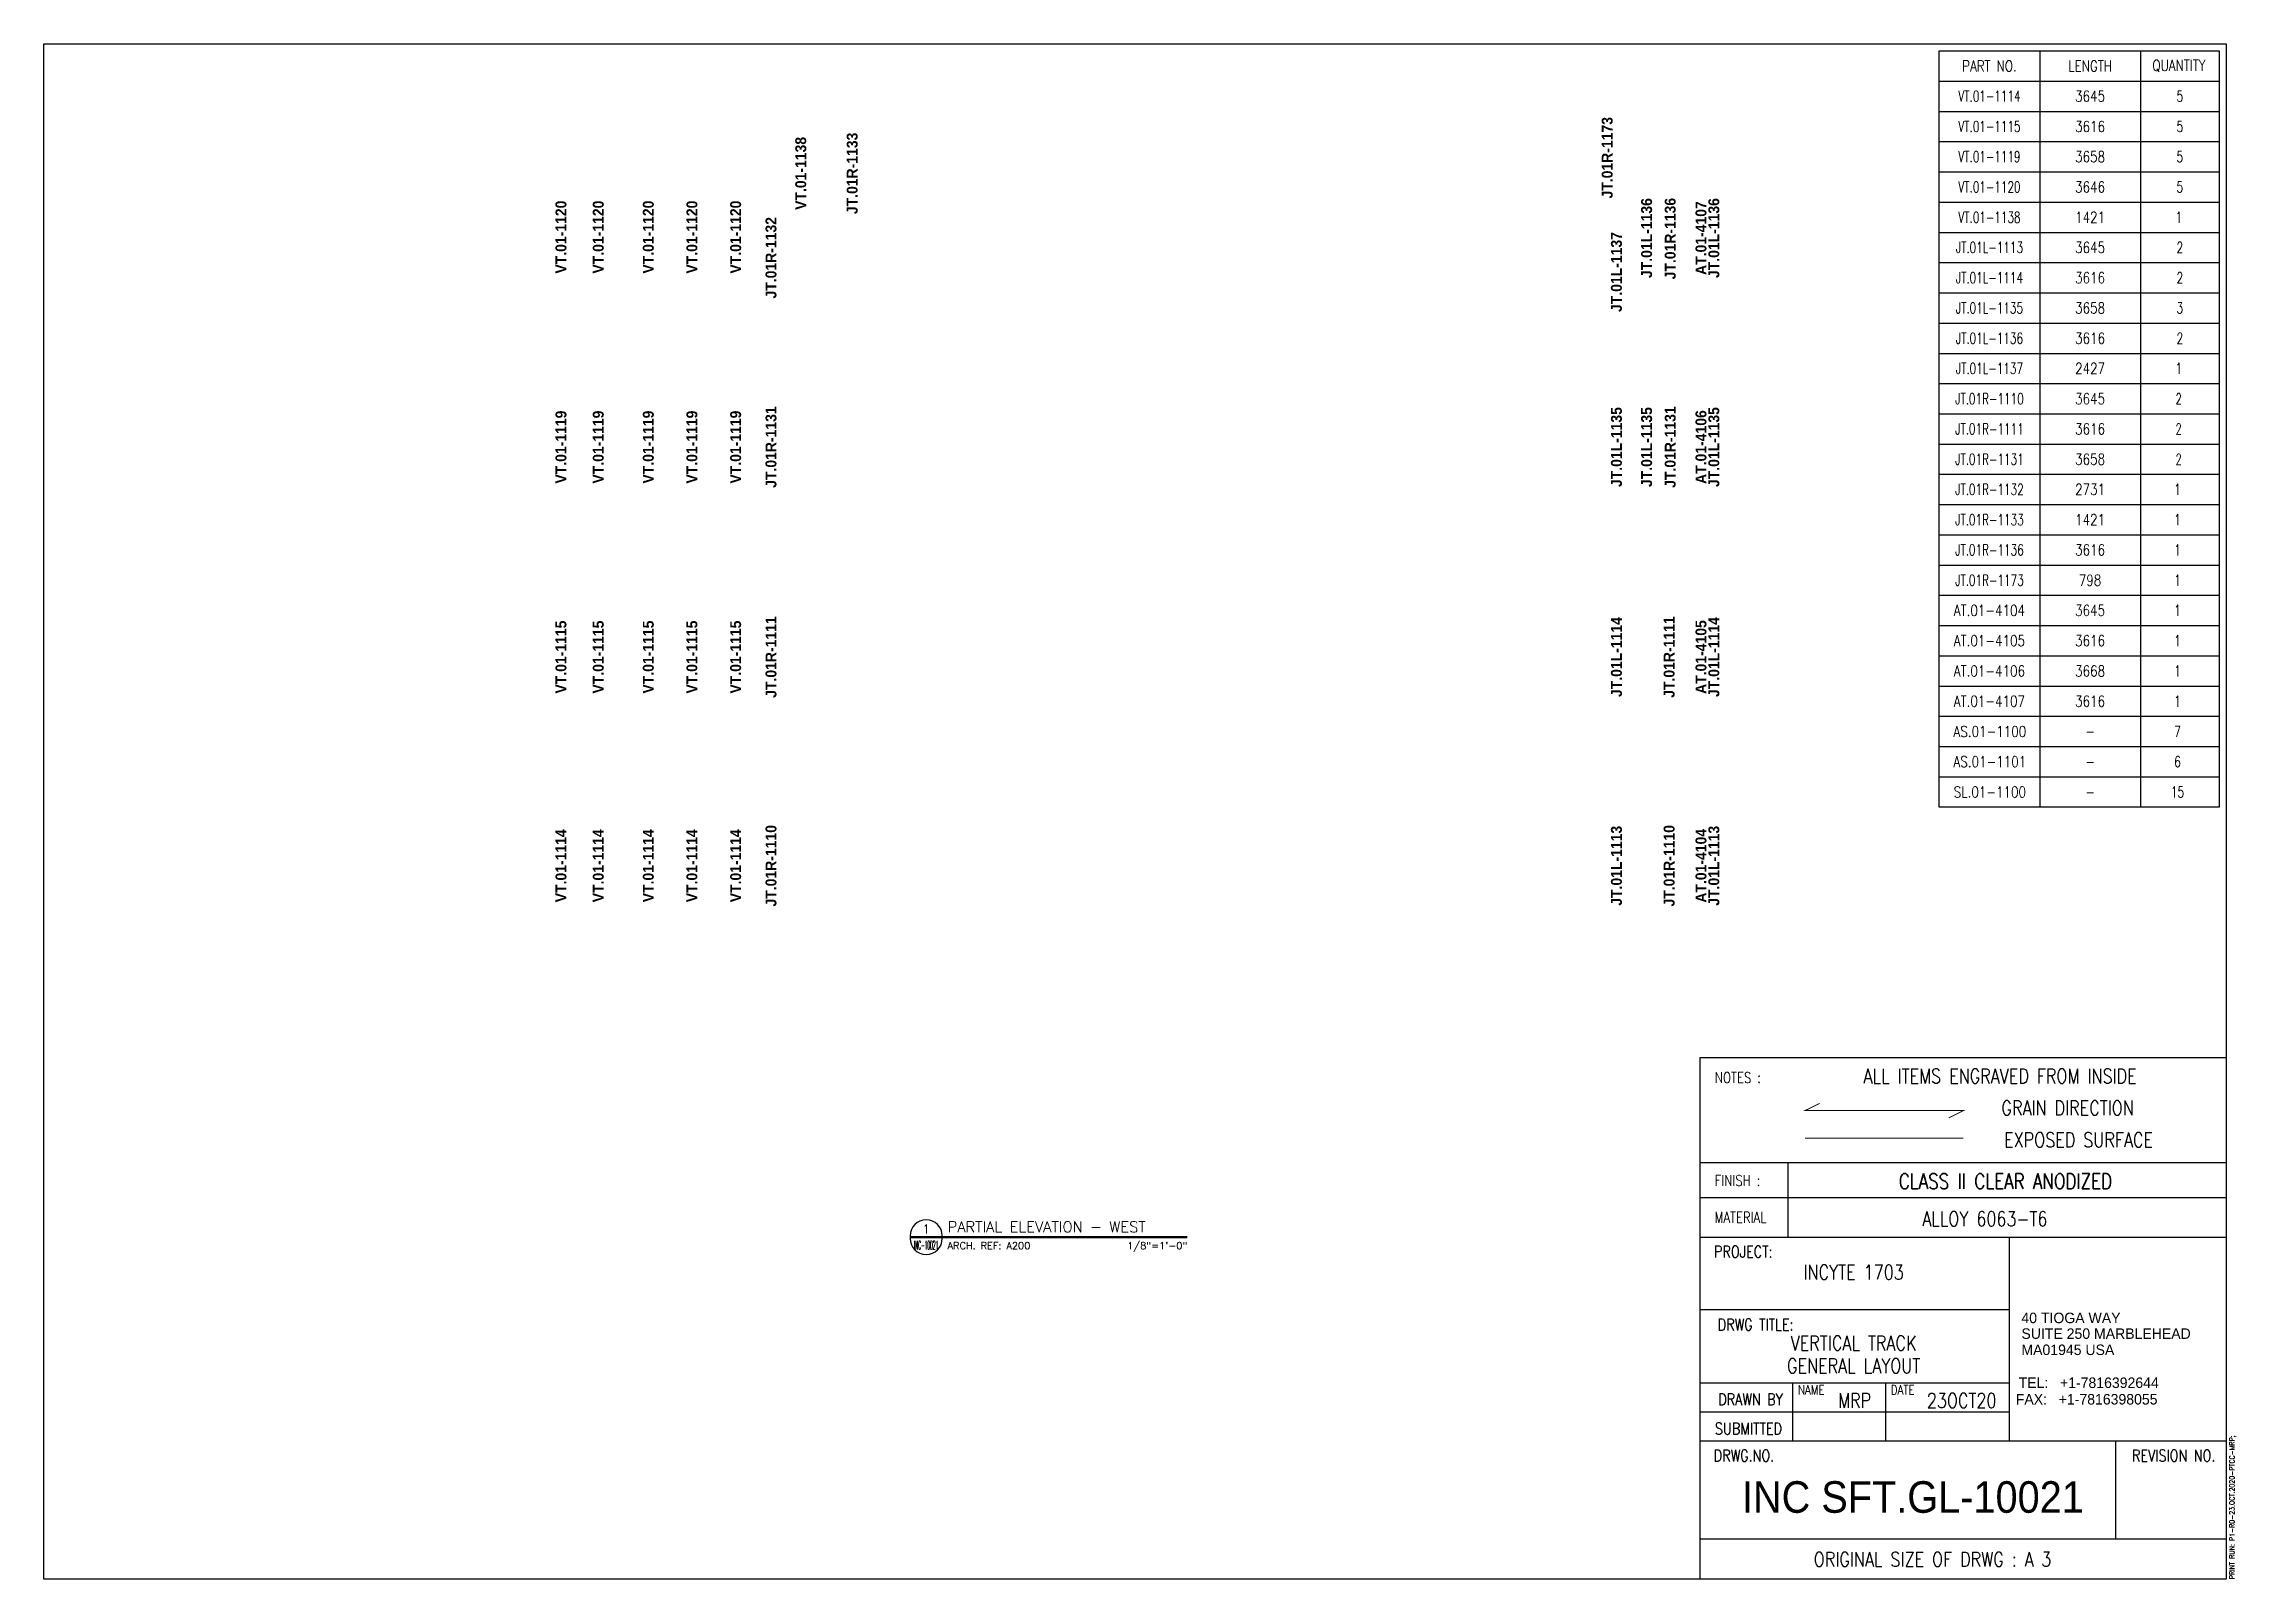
# Paper-space layout 'INC SFT.GL-10021' of a CAD drawing. Header units: inches. Extents: x 0.7 to 16.4, y -0.1 to 10.9.
import ezdxf
from ezdxf.enums import TextEntityAlignment as Align

# ---------------------------------------------------------------- set-up
doc = ezdxf.new("R2010")
doc.units = ezdxf.units.IN
doc.header["$MEASUREMENT"] = 0
doc.linetypes.add('PHANTOM2', pattern=[1.25, 0.625, -0.125, 0.125, -0.125, 0.125, -0.125])
doc.layers.add('!Note', color=50, linetype='Continuous', lineweight=30)
doc.layers.add('!Symbol', color=131, linetype='Continuous', lineweight=30)
doc.layers.add('0 @ 1', color=7, linetype='Continuous')
doc.layers.add('Title Block', color=3, linetype='Continuous')
doc.styles.add('Arial Narrow', font='')
doc.styles.add('Arial Narrow Bold', font='')
doc.styles.add('DTL PROKYON T LIGHT', font='')
doc.styles.add('DWG', font='swiss.ttf')
doc.styles.add('Romans', font='romans.shx', dxfattribs={"width": 0.8})
doc.styles.add('RS8', font='romans.shx', dxfattribs={"width": 0.8})
doc.styles.get('Arial Narrow').set_extended_font_data('Arial Narrow')
doc.styles.get('Arial Narrow Bold').set_extended_font_data('Arial Narrow', bold=True)
doc.styles.get('DTL PROKYON T LIGHT').set_extended_font_data('DTL Prokyon T Light')

# ---------------------------------------------------------------- blocks, each defined once
blk = doc.blocks.new('address')
at = {"color": 7, "style": 'DTL PROKYON T LIGHT'}
for s, p in [('40 TIOGA WAY ', (33.92, -0.018)), ('SUITE 250 MARBLEHEAD', (33.92, -0.359)), ('MA01945 USA', (33.92, -0.71)), ('TEL:   +1-7816392644', (33.859, -1.426)), ('FAX:   +1-7816398055', (33.798, -1.785))]:
    blk.add_text(s, height=0.22807, dxfattribs=at).set_placement(p)
blk = doc.blocks.new('A$C1EC02458')
at = {"xscale": 5.697759963648, "yscale": 5.697759963648, "zscale": 5.697759963648}
blk.add_blockref('address', (-191.61, 14.7), dxfattribs=at)
blk = doc.blocks.new('TTB_DIE DRAWING_A4')
at = {"layer": 'Title Block', "color": 5, "linetype": 'Continuous'}
blk.add_line((204.9, 64.53), (204.9, 0), dxfattribs=at)
at = {"layer": 'Title Block', "color": 5}
blk.add_line((270, 64.53), (204.9, 64.53), dxfattribs=at)
at = {"layer": 'Title Block', "color": 4}
for p, q in [((270, 51.51), (204.9, 51.51)), ((204.9, 42.32), (270, 42.32)), ((243.16, 42.32), (243.16, 17.08)), ((243.16, 33.32), (204.9, 33.32)), ((204.9, 24.31), (243.16, 24.31)), ((270, 17.08), (204.9, 17.08)), ((256.3, 17.08), (256.3, 4.93)), ((270, 4.93), (204.9, 4.93))]:
    blk.add_line(p, q, dxfattribs=at)
at = {"layer": 'Title Block', "color": 64}
for p, q in [((215.75, 51.51), (215.75, 42.32)), ((270, 47.17), (204.9, 47.17)), ((216.4, 17.08), (216.4, 24.31)), ((227.9, 17.08), (227.9, 24.31)), ((204.9, 20.69), (243.16, 20.69))]:
    blk.add_line(p, q, dxfattribs=at)
at = {"layer": 'Title Block', "color": 5}
blk.add_lwpolyline([(270, 0), (0, 0), (0, 190), (270, 190)], close=True, dxfattribs=at)
at = {"layer": 'Title Block', "color": 3, "linetype": 'PHANTOM2', "ltscale": 0.3, "const_width": 0.125}
for points in [[(219.7, 58.88), (217.9, 57.98), (237.49, 57.98), (235.69, 57.08)], [(217.9, 54.56), (237.49, 54.56)]]:
    blk.add_lwpolyline(points, dxfattribs=at)
blk.add_blockref('A$C1EC02458', (243.01, 17.08))
at = {"layer": 'Title Block', "attachment_point": 6, "style": 'RS8'}
for s, insert, char_height in [('NOTES :', (212.43, 62.07), 1.329), ('ALL ITEMS ENGRAVED FROM INSIDE', (258.92, 62.26), 1.8084), ('GRAIN DIRECTION', (258.57, 58.31), 1.8084), ('EXPOSED SURFACE', (260.94, 54.36), 1.8084), ('FINISH :', (212.37, 49.33), 1.329), ('MATERIAL', (213.13, 44.77), 1.329), ('PROJECT:', (213.88, 40.52), 1.447), ('DRWG TITLE:', (216.47, 31.51), 1.4467), ('DRAWN BY', (215.14, 22.25), 1.447), ('NAME', (220.31, 23.42), 1.157), ('DATE', (231.45, 23.42), 1.157), ('SUBMITTED', (215.04, 18.64), 1.447), ('\\PDRWG.NO.', (214.09, 16.5), 1.447), ('\\PREVISION NO.', (268.67, 16.5), 1.4467), ('ORIGINAL SIZE OF DRWG : A', (246.2, 2.45), 1.8084)]:
    blk.add_mtext(s, dxfattribs=dict(at, insert=insert, char_height=char_height))
blk = doc.blocks.new('tblk-attrib')
at = {"layer": 'Title Block'}
for tag, height, style, width, p in [('XXXXX', 1.81, 'RS8', 0.8, (-29.85, 49.23)), ('XXXXX', 1.81, 'RS8', 0.8, (-29.85, 44.6)), ('XXXXX', 1.81, 'RS8', 0.8, (-46.09, 38.42)), ('XXXXX', 1.81, 'RS8', 0.8, (-46.09, 35.57)), ('XXXXX', 1.81, 'RS8', 0.8, (-46.09, 29.23)), ('XXXXX', 1.81, 'RS8', 0.8, (-46.09, 26.34)), ('XXXXX', 1.81, 'RS8', 0.8, (-45.52, 20.98)), ('XXXXX', 1.81, 'RS8', 0.8, (-33.19, 20.98)), ('XXXXX', 1.81, 'RS8', 0.8, (-45.52, 16.47)), ('XXXXX', 1.81, 'RS8', 0.8, (-33.19, 16.47)), ('XXXXX', 1.81, 'RS8', 0.8, (-45.52, 12.23)), ('XXXXX', 1.81, 'RS8', 0.8, (-33.19, 12.23)), ('XXX-XXX', 3.91, 'DWG', 0.9, (-13.43, 10.16)), ('X', 1.81, 'RS8', 0.8, (-22.26, 2.47)), ('X', 1.81, 'RS8', 0.8, (-13.1, 2.53))]:
    blk.add_attdef(tag, text='', height=height, dxfattribs=dict(at, style=style, width=width)).set_placement(p, align=Align.MIDDLE)
blk = doc.blocks.new('*U464')
at = {"const_width": 0.035}
blk.add_lwpolyline([(0, 0), (3.877, 0)], dxfattribs=at)
at = {"flags": 128}
blk.add_lwpolyline([(0.45, 0.018, 1), (0, 0.018), (0, -0.018, 1), (0.45, -0.018)], format="xyb", dxfattribs=at)
at = {"layer": '0 @ 1', "style": 'Arial Narrow'}
for tag, height, p in [('VIEWNUMBER', 0.125, (0.225, 0.177)), ('SHEETREFERENCE', 0.075, (0.225, -0.052))]:
    blk.add_attdef(tag, text='', height=height, dxfattribs=at).set_placement(p, align=Align.TOP_CENTER)
at = {"layer": '0 @ 1'}
for tag, height, style, p in [('VIEW', 0.15, 'Arial Narrow Bold', (0.525, 0.22)), ('ARCHITECTURALREFERENCE', 0.1, 'Arial Narrow', (0.525, -0.07))]:
    blk.add_attdef(tag, text='', height=height, dxfattribs=dict(at, style=style)).set_placement(p, align=Align.TOP_LEFT)
at = {"layer": '0 @ 1', "style": 'Arial Narrow'}
blk.add_attdef('SCALE', text='', height=0.1, dxfattribs=at).set_placement((3.877, -0.07), align=Align.TOP_RIGHT)

psp = doc.layouts.new('INC SFT.GL-10021')

# ---------------------------------------------------------------- linework, layer by layer
at = {"color": 1}
for p, q in [((14.972, 10.884), (14.972, 5.471)), ((15.692, 10.884), (15.692, 5.471)), ((15.692, 10.884), (15.692, 7.636))]:
    psp.add_line(p, q, dxfattribs=at)
at = {"color": 8}
for p, q in [((14.252, 10.451), (16.256, 10.451)), ((14.252, 10.235), (16.256, 10.235)), ((14.252, 10.018), (16.256, 10.018)), ((14.252, 9.802), (16.256, 9.802)), ((14.252, 9.585), (16.256, 9.585)), ((14.252, 9.369), (16.256, 9.369)), ((14.252, 9.152), (16.256, 9.152)), ((14.252, 8.936), (16.256, 8.936)), ((14.252, 8.719), (16.256, 8.719)), ((14.252, 8.503), (16.256, 8.503)), ((14.252, 8.286), (16.256, 8.286)), ((14.252, 8.069), (16.256, 8.069)), ((14.252, 7.853), (16.256, 7.853)), ((14.252, 7.636), (16.256, 7.636)), ((14.252, 7.42), (16.256, 7.42)), ((14.252, 7.203), (16.256, 7.203)), ((14.252, 6.987), (16.256, 6.987)), ((14.252, 6.77), (16.256, 6.77)), ((14.252, 6.554), (16.256, 6.554)), ((14.252, 6.337), (16.256, 6.337)), ((14.252, 6.121), (16.256, 6.121)), ((14.252, 5.904), (16.256, 5.904)), ((14.252, 5.904), (16.256, 5.904)), ((14.252, 5.688), (16.256, 5.688)), ((14.252, 5.688), (16.256, 5.688))]:
    psp.add_line(p, q, dxfattribs=at)
at = {"color": 1}
psp.add_lwpolyline([(14.252, 10.884), (16.256, 10.884), (16.256, 5.471), (14.252, 5.471)], close=True, dxfattribs=at)
for points in [[(14.252, 10.668), (16.256, 10.668)], [(14.399, 10.668), (16.256, 10.668)]]:
    psp.add_lwpolyline(points, dxfattribs=at)

# ---------------------------------------------------------------- block references
at = {"layer": '!Symbol'}
ref = psp.add_blockref('*U464', (6.888, 2.393), dxfattribs=dict(at, xscale=0.511811023622, yscale=0.511811023622, zscale=0.511811023622))
ref.add_attrib('VIEWNUMBER', '1', dxfattribs={"layer": '0 @ 1', "height": 0.064, "style": 'Romans'}).set_placement((7.003, 2.484), align=Align.TOP_CENTER)
ref.add_attrib('SHEETREFERENCE', 'INC-10021', dxfattribs={"layer": '0', "height": 0.0625, "style": 'Romans', "width": 0.3}).set_placement((7.003, 2.366), align=Align.TOP_CENTER)
ref.add_attrib('VIEW', 'PARTIAL ELEVATION - WEST', dxfattribs={"layer": '0 @ 1', "height": 0.07677, "style": 'Romans'}).set_placement((7.156, 2.505), align=Align.TOP_LEFT)
ref.add_attrib('SCALE', '1/8"=1\'-0"', dxfattribs={"layer": '0 @ 1', "height": 0.0512, "style": 'Romans'}).set_placement((8.872, 2.357), align=Align.TOP_RIGHT)
ref.add_attrib('ARCHITECTURALREFERENCE', 'ARCH. REF: A200', dxfattribs={"layer": '0 @ 1', "height": 0.05118, "style": 'Romans'}).set_placement((7.156, 2.357), align=Align.TOP_LEFT)
at = {"xscale": 0.057839992223, "yscale": 0.057839992223, "zscale": 0.057839992223}
psp.add_blockref('TTB_DIE DRAWING_A4', (0.689, -0.055), dxfattribs=at)
at = {"layer": 'Title Block'}
ref = psp.add_blockref('tblk-attrib', (16.306, -0.055), dxfattribs=dict(at, xscale=0.057840416421, yscale=0.057840416421, zscale=0.057840416421))
ref.add_attrib('XXX-XXX', 'INC SFT.GL-10021', dxfattribs={"height": 0.22593, "style": 'DWG', "width": 0.9}).set_placement((14.064, 0.533), align=Align.MIDDLE)
ref.add_attrib('XXXXX', 'INCYTE 1703', dxfattribs={"height": 0.1046, "style": 'RS8', "width": 0.8}).set_placement((13.64, 2.142), align=Align.MIDDLE)
ref.add_attrib('XXXXX', 'VERTICAL TRACK', dxfattribs={"height": 0.1046, "style": 'RS8', "width": 0.8}).set_placement((13.64, 1.635), align=Align.MIDDLE)
ref.add_attrib('XXXXX', 'GENERAL LAYOUT', dxfattribs={"height": 0.1046, "style": 'RS8', "width": 0.8}).set_placement((13.64, 1.472), align=Align.MIDDLE)
ref.add_attrib('XXXXX', 'ALLOY 6063-T6', dxfattribs={"height": 0.1046, "style": 'RS8', "width": 0.8}).set_placement((14.579, 2.524), align=Align.MIDDLE)
ref.add_attrib('XXXXX', 'CLASS II CLEAR ANODIZED', dxfattribs={"height": 0.10938, "style": 'RS8', "width": 0.8}).set_placement((14.727, 2.793), align=Align.MIDDLE)
ref.add_attrib('XXXXX', 'MRP', dxfattribs={"height": 0.1046, "style": 'RS8', "width": 0.8}).set_placement((13.647, 1.223), align=Align.MIDDLE)
ref.add_attrib('XXXXX', '23OCT20', dxfattribs={"height": 0.1046, "style": 'RS8', "width": 0.8}).set_placement((14.413, 1.223), align=Align.MIDDLE)
ref.add_attrib('X', '3', dxfattribs={"height": 0.105, "style": 'RS8', "width": 0.8}).set_placement((15.018, 0.088), align=Align.MIDDLE)

# ---------------------------------------------------------------- texts
at = {"layer": '!Note', "color": 7, "linetype": 'Continuous', "style": 'Romans'}
for s, height, width, p in [('VT.01-1114', 0.0781, 0.7, (14.612, 10.56)), ('5', 0.0781, 0.7, (15.974, 10.56)), ('VT.01-1115', 0.0781, 0.7, (14.612, 10.343)), ('5', 0.0781, 0.7, (15.974, 10.343)), ('VT.01-1119', 0.0781, 0.7, (14.612, 10.127)), ('5', 0.0781, 0.7, (15.974, 10.127)), ('VT.01-1120', 0.0781, 0.7, (14.612, 9.91)), ('5', 0.0781, 0.7, (15.974, 9.91)), ('VT.01-1138', 0.0781, 0.7, (14.612, 9.693)), ('1', 0.0781, 0.7, (15.966, 9.693)), ('JT.01L-1113', 0.07812, 0.7, (14.612, 9.477)), ('2', 0.0781, 0.7, (15.974, 9.477)), ('JT.01L-1114', 0.07812, 0.7, (14.612, 9.26)), ('2', 0.0781, 0.7, (15.974, 9.26)), ('JT.01L-1135', 0.07812, 0.7, (14.612, 9.044)), ('3', 0.0781, 0.7, (15.974, 9.044)), ('JT.01L-1136', 0.07812, 0.7, (14.612, 8.827)), ('2', 0.0781, 0.7, (15.974, 8.827)), ('JT.01L-1137', 0.07812, 0.7, (14.612, 8.611)), ('1', 0.0781, 0.7, (15.966, 8.611)), ('JT.01R-1110', 0.07812, 0.7, (14.612, 8.394)), ('2', 0.0781, 0.7, (15.966, 8.394)), ('JT.01R-1111', 0.07812, 0.7, (14.612, 8.178)), ('2', 0.0781, 0.7, (15.966, 8.178)), ('JT.01R-1131', 0.07812, 0.7, (14.612, 7.961)), ('2', 0.0781, 0.7, (15.966, 7.961)), ('JT.01R-1132', 0.07812, 0.7, (14.612, 7.745)), ('1', 0.0781, 0.7, (15.958, 7.745)), ('JT.01R-1133', 0.07812, 0.7, (14.612, 7.528)), ('1', 0.0781, 0.7, (15.958, 7.528)), ('JT.01R-1136', 0.07812, 0.7, (14.612, 7.312)), ('1', 0.0781, 0.7, (15.958, 7.312)), ('JT.01R-1173', 0.07812, 0.7, (14.612, 7.095)), ('1', 0.0781, 0.7, (15.958, 7.095)), ('AT.01-4104', 0.0781, 0.8, (14.612, 6.879)), ('3645', 0.0781, 0.8, (15.332, 6.879)), ('1', 0.0781, 0.7, (15.958, 6.879)), ('AT.01-4105', 0.0781, 0.8, (14.612, 6.662)), ('3616', 0.0781, 0.8, (15.332, 6.662)), ('1', 0.0781, 0.7, (15.958, 6.662)), ('AT.01-4106', 0.0781, 0.8, (14.612, 6.445)), ('3668', 0.0781, 0.8, (15.332, 6.445)), ('1', 0.0781, 0.7, (15.958, 6.445)), ('AT.01-4107', 0.0781, 0.8, (14.612, 6.229)), ('3616', 0.0781, 0.8, (15.332, 6.229)), ('1', 0.0781, 0.7, (15.958, 6.229)), ('AS.01-1100', 0.0781, 0.8, (14.615, 6.012)), ('7', 0.0781, 0.7, (15.958, 6.012)), ('AS.01-1101', 0.0781, 0.8, (14.615, 5.796)), ('6', 0.0781, 0.7, (15.958, 5.796)), ('SL.01-1100', 0.0781, 0.8, (14.615, 5.579)), ('15', 0.0781, 0.7, (15.958, 5.579))]:
    psp.add_text(s, height=height, dxfattribs=dict(at, width=width)).set_placement(p, align=Align.MIDDLE_CENTER)
at = {"layer": '!Note', "char_height": 0.0781, "width": 0.83897, "attachment_point": 5, "style": 'Romans'}
for s, insert in [('PART NO.', (14.612, 10.776)), ('LENGTH', (15.332, 10.776)), ('QUANTITY', (15.968, 10.776)), ('QUANTITY', (15.968, 10.776))]:
    psp.add_mtext(s, dxfattribs=dict(at, insert=insert))
at = {"layer": '!Note', "color": 7, "char_height": 0.0781, "width": 0.24994, "attachment_point": 5, "style": 'Romans'}
for s, insert in [('\\pxqc;3645', (15.332, 10.56)), ('\\pxqc;3616', (15.332, 10.343)), ('\\pxqc;3658', (15.332, 10.127)), ('\\pxqc;3646', (15.332, 9.91)), ('\\pxqc;1421', (15.332, 9.693)), ('\\pxqc;3645', (15.332, 9.477)), ('\\pxqc;3616', (15.332, 9.26)), ('\\pxqc;3658', (15.332, 9.044)), ('\\pxqc;3616', (15.332, 8.827)), ('\\pxqc;2427', (15.332, 8.611)), ('\\pxqc;3645', (15.332, 8.394)), ('\\pxqc;3616', (15.332, 8.178)), ('\\pxqc;3658', (15.332, 7.961)), ('\\pxqc;2731', (15.332, 7.745)), ('\\pxqc;1421', (15.332, 7.528)), ('\\pxqc;3616', (15.332, 7.312)), ('\\pxqc;798', (15.332, 7.095)), ('\\pxqc;-', (15.332, 6.012)), ('\\pxqc;-', (15.332, 5.796)), ('\\pxqc;-', (15.332, 5.579))]:
    psp.add_mtext(s, dxfattribs=dict(at, insert=insert))
at = {"layer": '!Note', "insert": (16.353, -0.055), "char_height": 0.03675, "attachment_point": 4, "rotation": 90, "style": 'Romans'}
psp.add_mtext('PRINT RUN: P1-R0-23.OCT.2020-PTCC-MRP; ', dxfattribs=at)

# ---------------------------------------------------------------- next in the draw order: texts
at = {"layer": '!Note', "color": 5, "char_height": 0.07812, "width": 0.2617, "attachment_point": 5, "rotation": 90, "style": 'Romans', "bg_fill": 3, "box_fill_scale": 1.2, "bg_fill_color": 0, "bg_fill_transparency": 0}
for s, insert in [('\\fArial Black|b0|i0|c0|p34;JT.01R-1173', (11.877, 10.119)), ('\\fArial Black|b0|i0|c0|p34;JT.01R-1133', (6.474, 10.007)), ('\\fArial Black|b0|i0|c0|p34;JT.01R-1136', (12.328, 9.54)), ('\\fArial Black|b0|i0|c0|p34;JT.01R-1132', (5.893, 9.403)), ('\\fArial Black|b0|i0|c0|p34;JT.01R-1131', (5.893, 8.048)), ('\\fArial Black|b0|i0|c0|p34;JT.01R-1111', (5.893, 6.545)), ('\\fArial Black|b0|i0|c0|p34;JT.01R-1111', (12.32, 6.545)), ('\\fArial Black|b0|i0|c0|p34;JT.01R-1110', (5.893, 5.051)), ('\\fArial Black|b0|i0|c0|p34;JT.01R-1110', (12.32, 5.051))]:
    psp.add_mtext(s, dxfattribs=dict(at, insert=insert))
at = {"layer": '!Note', "color": 1, "char_height": 0.07812, "width": 0.2617, "attachment_point": 5, "rotation": 90, "style": 'Romans', "bg_fill": 3, "box_fill_scale": 1, "bg_fill_color": 9, "bg_fill_true_color": 13158600, "bg_fill_transparency": 0}
for s, insert in [('\\fArial Black|b0|i0|c0|p34;VT.01-1138', (6.106, 10.007)), ('\\fArial Black|b0|i0|c0|p34;VT.01-1120', (4.39, 9.551)), ('\\fArial Black|b0|i0|c0|p34;VT.01-1120', (4.657, 9.551)), ('\\fArial Black|b0|i0|c0|p34;VT.01-1120', (5.015, 9.551)), ('\\fArial Black|b0|i0|c0|p34;VT.01-1120', (5.327, 9.551)), ('\\fArial Black|b0|i0|c0|p34;VT.01-1120', (5.64, 9.551)), ('\\fArial Black|b0|i0|c0|p34;VT.01-1119', (4.39, 8.048)), ('\\fArial Black|b0|i0|c0|p34;VT.01-1119', (4.657, 8.048)), ('\\fArial Black|b0|i0|c0|p34;VT.01-1119', (5.015, 8.048)), ('\\fArial Black|b0|i0|c0|p34;VT.01-1119', (5.327, 8.048)), ('\\fArial Black|b0|i0|c0|p34;VT.01-1119', (5.64, 8.048)), ('\\fArial Black|b0|i0|c0|p34;VT.01-1115', (4.39, 6.545)), ('\\fArial Black|b0|i0|c0|p34;VT.01-1115', (4.657, 6.545)), ('\\fArial Black|b0|i0|c0|p34;VT.01-1115', (5.015, 6.545)), ('\\fArial Black|b0|i0|c0|p34;VT.01-1115', (5.327, 6.545)), ('\\fArial Black|b0|i0|c0|p34;VT.01-1115', (5.64, 6.545)), ('\\fArial Black|b0|i0|c0|p34;VT.01-1114', (4.39, 5.051)), ('\\fArial Black|b0|i0|c0|p34;VT.01-1114', (4.657, 5.051)), ('\\fArial Black|b0|i0|c0|p34;VT.01-1114', (5.015, 5.051)), ('\\fArial Black|b0|i0|c0|p34;VT.01-1114', (5.327, 5.051)), ('\\fArial Black|b0|i0|c0|p34;VT.01-1114', (5.64, 5.051))]:
    psp.add_mtext(s, dxfattribs=dict(at, insert=insert))
at = {"layer": '!Note', "color": 2, "char_height": 0.07812, "width": 0.2617, "attachment_point": 5, "rotation": 90, "style": 'Romans', "bg_fill": 3, "box_fill_scale": 1.2, "bg_fill_color": 0, "bg_fill_transparency": 0}
for s, insert in [('\\fArial Black|b0|i0|c0|p34;JT.01L-1136', (12.64, 9.544)), ('\\fArial Black|b0|i0|c0|p34;JT.01L-1137', (11.943, 9.301)), ('\\fArial Black|b0|i0|c0|p34;JT.01L-1135', (11.943, 8.048)), ('\\fArial Black|b0|i0|c0|p34;JT.01L-1135', (12.159, 8.048)), ('\\fArial Black|b0|i0|c0|p34;JT.01L-1135', (12.64, 8.048)), ('\\fArial Black|b0|i0|c0|p34;JT.01L-1114', (11.943, 6.545)), ('\\fArial Black|b0|i0|c0|p34;JT.01L-1114', (12.64, 6.545)), ('\\fArial Black|b0|i0|c0|p34;JT.01L-1113', (11.943, 5.051)), ('\\fArial Black|b0|i0|c0|p34;JT.01L-1113', (12.64, 5.051))]:
    psp.add_mtext(s, dxfattribs=dict(at, insert=insert))

# ---------------------------------------------------------------- next in the draw order: texts
at = {"layer": '!Note', "color": 2, "insert": (12.159, 9.544), "char_height": 0.07812, "width": 0.2617, "attachment_point": 5, "rotation": 90, "style": 'Romans', "bg_fill": 3, "box_fill_scale": 1.2, "bg_fill_color": 0, "bg_fill_transparency": 0}
psp.add_mtext('\\fArial Black|b0|i0|c0|p34;JT.01L-1136', dxfattribs=at)
at = {"layer": '!Note', "color": 6, "char_height": 0.07812, "width": 0.2617, "attachment_point": 5, "rotation": 90, "style": 'Romans', "bg_fill": 3, "box_fill_scale": 1, "bg_fill_color": 9, "bg_fill_true_color": 13158600, "bg_fill_transparency": 0}
for s, insert in [('\\fArial Black|b0|i0|c0|p34;AT.01-4107', (12.548, 9.544)), ('\\fArial Black|b0|i0|c0|p34;AT.01-4106', (12.548, 8.048)), ('\\fArial Black|b0|i0|c0|p34;AT.01-4105', (12.548, 6.545)), ('\\fArial Black|b0|i0|c0|p34;AT.01-4104', (12.548, 5.051))]:
    psp.add_mtext(s, dxfattribs=dict(at, insert=insert))
at = {"layer": '!Note', "color": 5, "insert": (12.328, 8.048), "char_height": 0.07812, "width": 0.2617, "attachment_point": 5, "rotation": 90, "style": 'Romans', "bg_fill": 3, "box_fill_scale": 1.2, "bg_fill_color": 0, "bg_fill_transparency": 0}
psp.add_mtext('\\fArial Black|b0|i0|c0|p34;JT.01R-1131', dxfattribs=at)

doc.saveas('drawing.dxf')
